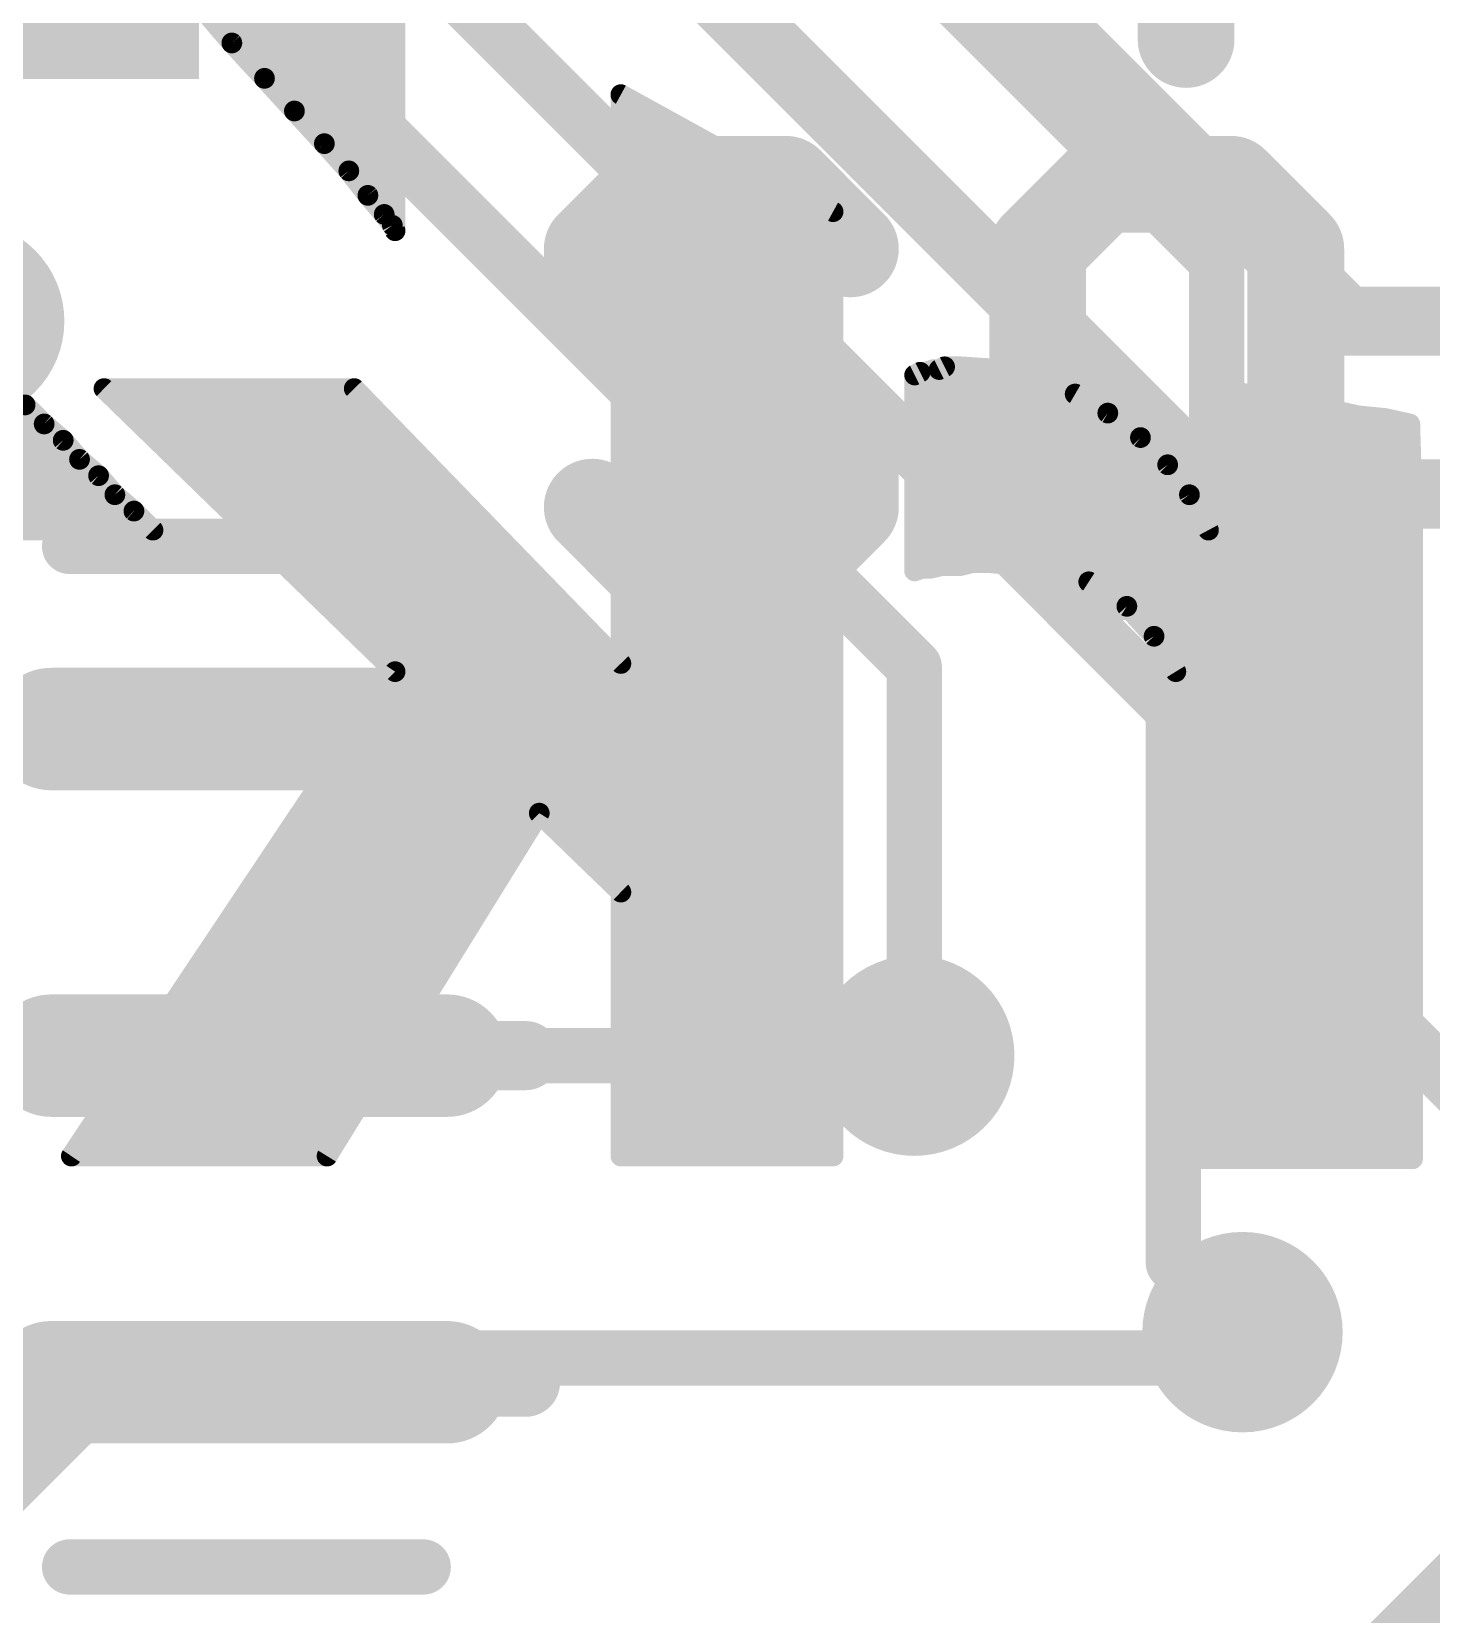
# Model space of a CAD drawing. Extents: x -11.6 to 46, y -5.8 to 74.7.
# Drawn here: x 15.96 to 21.11, y 44.3 to 50.12 of the extents above; entities that cross this region are included whole.
import ezdxf

# ---------------------------------------------------------------- set-up
doc = ezdxf.new("R2010")
doc.units = 0
for name, color, linetype in [('1', 12, 'CONTINUOUS'), ('16', 132, 'CONTINUOUS'), ('18', 110, 'CONTINUOUS'), ('21', 41, 'CONTINUOUS'), ('22', 40, 'CONTINUOUS')]:
    doc.layers.add(name, color=color, linetype=linetype)

# ---------------------------------------------------------------- blocks, each defined once
blk = doc.blocks.new('RECT')
blk.add_solid([(-0.5, -0.5), (0.5, -0.5), (-0.5, 0.5), (0.5, 0.5)])
blk = doc.blocks.new('RECT72000X304800R100')
at = {"const_width": 0.225}
blk.add_lwpolyline([(0.1125, -0.7275), (0.1125, 0.7275, 0.4142), (0, 0.84), (0, 0.84, 0.4142), (-0.1125, 0.7275), (-0.1125, -0.7275, 0.4142), (0, -0.84), (0, -0.84, 0.4142)], format="xyb", close=True, dxfattribs=at)
blk.add_solid([(-0.0254, -0.7529), (0.0254, -0.7529), (-0.0254, 0.7529), (0.0254, 0.7529)])
blk = doc.blocks.new('ROUNDV')
at = {"const_width": 0.5}
blk.add_lwpolyline([(0, -0.25, 1), (0, 0.25, 1), (0, -0.25)], format="xyb", dxfattribs=at)

msp = doc.modelspace()

# ---------------------------------------------------------------- linework, layer by layer
at = {"layer": '1'}
for points, const_width in [([(18.7325, 51.1175), (20.7963, 49.0538)], 0.254), ([(16.7638, 51.0225), (20.1613, 47.625)], 0.2032), ([(18.0975, 50.6412), (20.32, 48.4188)], 0.254), ([(16.77, 50.2225), (19.2088, 47.7838)], 0.2032), ([(20.7963, 49.0538), (22.86, 49.0538)], 0.254), ([(20.32, 48.4188), (22.3838, 48.4188)], 0.254), ([(19.2088, 47.7838), (19.2088, 46.355)], 0.2032), ([(20.1613, 47.625), (20.1613, 45.593)], 0.2032), ([(16.764, 47.555), (15.748, 47.555)], 0.254), ([(16.764, 47.555), (17.78, 47.555)], 0.254), ([(16.764, 46.355), (15.748, 46.355)], 0.254), ([(16.764, 46.355), (17.78, 46.355)], 0.254), ([(20.1613, 45.593), (20.4153, 45.339)], 0.2032), ([(16.764, 45.155), (15.748, 45.155)], 0.254), ([(17.78, 45.155), (16.764, 45.155)], 0.254)]:
    msp.add_lwpolyline(points, dxfattribs=dict(at, const_width=const_width))
for points, const_width in [([(20.7963, 49.1172, 1), (20.7963, 48.9903)], 0.127), ([(20.7513, 49.0088, 1), (20.8412, 49.0987)], 0.127), ([(20.32, 48.4823, 1), (20.32, 48.3553)], 0.127), ([(20.2751, 48.3738, 1), (20.3649, 48.4637)], 0.127), ([(19.2596, 47.7838, 1), (19.158, 47.7838)], 0.1016), ([(19.1728, 47.7478, 1), (19.2447, 47.8197)], 0.1016), ([(20.2121, 47.625, 1), (20.1105, 47.625)], 0.1016), ([(20.1253, 47.5891, 1), (20.1972, 47.6609)], 0.1016), ([(16.764, 47.6185, 1), (16.764, 47.4915)], 0.127), ([(16.764, 47.4915, 1), (16.764, 47.6185)], 0.127), ([(17.78, 47.4915, 1), (17.78, 47.6185)], 0.127), ([(16.764, 46.4185, 1), (16.764, 46.2915)], 0.127), ([(16.764, 46.2915, 1), (16.764, 46.4185)], 0.127), ([(17.78, 46.2915, 1), (17.78, 46.4185)], 0.127), ([(19.158, 46.355, 1), (19.2596, 46.355)], 0.1016), ([(20.1972, 45.6289, 1), (20.1253, 45.5571)], 0.1016), ([(20.1105, 45.593, 1), (20.2121, 45.593)], 0.1016), ([(20.3793, 45.3031, 1), (20.4512, 45.3749)], 0.1016), ([(16.764, 45.2185, 1), (16.764, 45.0915)], 0.127), ([(16.764, 45.0915, 1), (16.764, 45.2185)], 0.127), ([(17.78, 45.0915, 1), (17.78, 45.2185)], 0.127)]:
    msp.add_lwpolyline(points, format="xyb", dxfattribs=dict(at, const_width=const_width))
at = {"layer": '16', "const_width": 0.2032}
for points in [[(17.272, 52.324), (20.32, 49.276)], [(20.32, 49.276), (20.32, 47.117)], [(20.32, 47.117), (21.336, 46.101)], [(19.2088, 46.355), (15.7163, 46.355)], [(20.32, 45.2438), (20.4153, 45.339)], [(14.1288, 43.0213), (16.3513, 45.2438)], [(16.3513, 45.2438), (20.32, 45.2438)], [(21.336, 44.577), (19.939, 43.18)]]:
    msp.add_lwpolyline(points, dxfattribs=at)
at = {"layer": '16', "const_width": 0.1016}
for points in [[(20.3708, 49.276, 1), (20.2692, 49.276)], [(20.2841, 49.2401, 1), (20.3559, 49.3119)], [(20.3559, 47.1529, 1), (20.2841, 47.0811)], [(20.2692, 47.117, 1), (20.3708, 47.117)], [(19.2088, 46.3042, 1), (19.2088, 46.4058)], [(20.4512, 45.3031, 1), (20.3793, 45.3749)], [(16.3513, 45.2946, 1), (16.3513, 45.193)], [(16.3872, 45.2078, 1), (16.3153, 45.2797)], [(20.2841, 45.2797, 1), (20.3559, 45.2078)], [(20.32, 45.193, 1), (20.32, 45.2946)]]:
    msp.add_lwpolyline(points, format="xyb", dxfattribs=at)
at = {"layer": '21'}
for points, const_width in [([(20.208, 50.0888), (20.208, 51.5124)], 0.3556), ([(18.2624, 49.5566), (18.0251, 49.3193)], 0.3556), ([(18.7369, 49.5566), (18.2624, 49.5566)], 0.3556), ([(18.9742, 49.3193), (18.7369, 49.5566)], 0.3556), ([(19.8995, 49.5566), (19.6623, 49.3193)], 0.3556), ([(20.3741, 49.5566), (19.8995, 49.5566)], 0.3556), ([(20.6113, 49.3193), (20.3741, 49.5566)], 0.3556), ([(18.0251, 49.3193), (18.0251, 49.0821)], 0.3556), ([(19.6623, 49.3193), (19.6623, 48.3703)], 0.3556), ([(20.6113, 48.3703), (20.6113, 49.3193)], 0.3556), ([(18.0251, 49.0821), (18.2624, 48.8448)], 0.3556), ([(18.2624, 48.8448), (18.7369, 48.8448)], 0.3556), ([(18.7369, 48.8448), (18.9742, 48.6075)], 0.3556), ([(18.9742, 48.6075), (18.9742, 48.3703)], 0.3556), ([(18.2624, 48.133), (18.0251, 48.3703)], 0.3556), ([(18.9742, 48.3703), (18.7369, 48.133)], 0.3556), ([(19.6623, 48.3703), (19.8995, 48.133)], 0.3556), ([(20.3741, 48.133), (20.6113, 48.3703)], 0.3556), ([(16.1038, 48.2261), (17.4038, 48.2261)], 0.2032), ([(18.7369, 48.133), (18.2624, 48.133)], 0.3556), ([(19.8995, 48.133), (20.3741, 48.133)], 0.3556), ([(17.4038, 44.4763), (16.1038, 44.4763)], 0.2032)]:
    msp.add_lwpolyline(points, dxfattribs=dict(at, const_width=const_width))
for points, const_width in [([(20.1191, 50.0888, 1), (20.2969, 50.0888)], 0.1778), ([(18.2624, 49.6455, 1), (18.2624, 49.4677)], 0.1778), ([(18.3252, 49.4938, 1), (18.1995, 49.6195)], 0.1778), ([(18.7998, 49.6195, 1), (18.674, 49.4938)], 0.1778), ([(18.7369, 49.4677, 1), (18.7369, 49.6455)], 0.1778), ([(19.8995, 49.6455, 1), (19.8995, 49.4677)], 0.1778), ([(19.9624, 49.4938, 1), (19.8367, 49.6195)], 0.1778), ([(20.4369, 49.6195, 1), (20.3112, 49.4938)], 0.1778), ([(20.3741, 49.4677, 1), (20.3741, 49.6455)], 0.1778), ([(18.114, 49.3193, 1), (17.9362, 49.3193)], 0.1778), ([(19.7512, 49.3193, 1), (19.5734, 49.3193)], 0.1778), ([(20.7002, 49.3193, 1), (20.5224, 49.3193)], 0.1778), ([(17.9622, 49.3822, 1), (18.088, 49.2565)], 0.1778), ([(18.9113, 49.2565, 1), (19.037, 49.3822)], 0.1778), ([(19.5994, 49.3822, 1), (19.7251, 49.2565)], 0.1778), ([(20.5485, 49.2565, 1), (20.6742, 49.3822)], 0.1778), ([(18.088, 49.1449, 1), (17.9622, 49.0192)], 0.1778), ([(17.9362, 49.0821, 1), (18.114, 49.0821)], 0.1778), ([(18.2624, 48.9337, 1), (18.2624, 48.7559)], 0.1778), ([(18.1995, 48.7819, 1), (18.3252, 48.9077)], 0.1778), ([(18.7998, 48.9077, 1), (18.674, 48.7819)], 0.1778), ([(18.7369, 48.7559, 1), (18.7369, 48.9337)], 0.1778), ([(19.0631, 48.6075, 1), (18.8853, 48.6075)], 0.1778), ([(18.9113, 48.5447, 1), (19.037, 48.6704)], 0.1778), ([(18.088, 48.4331, 1), (17.9622, 48.3074)], 0.1778), ([(19.037, 48.3074, 1), (18.9113, 48.4331)], 0.1778), ([(19.7251, 48.4331, 1), (19.5994, 48.3074)], 0.1778), ([(20.6742, 48.3074, 1), (20.5485, 48.4331)], 0.1778), ([(18.8853, 48.3703, 1), (19.0631, 48.3703)], 0.1778), ([(19.5734, 48.3703, 1), (19.7512, 48.3703)], 0.1778), ([(20.5224, 48.3703, 1), (20.7002, 48.3703)], 0.1778), ([(16.1038, 48.2769, 1), (16.1038, 48.1753)], 0.1016), ([(17.4038, 48.1753, 1), (17.4038, 48.2769)], 0.1016), ([(18.2624, 48.2219, 1), (18.2624, 48.0441)], 0.1778), ([(18.1995, 48.0701, 1), (18.3252, 48.1959)], 0.1778), ([(18.674, 48.1959, 1), (18.7998, 48.0701)], 0.1778), ([(18.7369, 48.0441, 1), (18.7369, 48.2219)], 0.1778), ([(19.8995, 48.2219, 1), (19.8995, 48.0441)], 0.1778), ([(19.8367, 48.0701, 1), (19.9624, 48.1959)], 0.1778), ([(20.3112, 48.1959, 1), (20.4369, 48.0701)], 0.1778), ([(20.3741, 48.0441, 1), (20.3741, 48.2219)], 0.1778), ([(16.1038, 44.5271, 1), (16.1038, 44.4255)], 0.1016), ([(17.4038, 44.4255, 1), (17.4038, 44.5271)], 0.1016)]:
    msp.add_lwpolyline(points, format="xyb", dxfattribs=dict(at, const_width=const_width))
at = {"layer": '22', "const_width": 0.0762}
for points in [[(17.3003, 52.146), (17.3003, 49.386)], [(16.7003, 50.076), (16.5802, 50.216)], [(16.6457, 50.1396), (17.3003, 50.1396)], [(16.8203, 49.946), (16.7003, 50.076)], [(16.7119, 50.0634), (17.3003, 50.0634)], [(16.7822, 49.9872), (17.3003, 49.9872)], [(16.9303, 49.826), (16.8203, 49.946)], [(16.8523, 49.911), (17.3003, 49.911)], [(18.9103, 49.456), (18.1303, 49.886)], [(18.1303, 49.886), (18.1303, 47.796)], [(16.9222, 49.8348), (17.3003, 49.8348)], [(17.0403, 49.706), (16.9303, 49.826)], [(18.1303, 49.8348), (18.2231, 49.8348)], [(16.992, 49.7586), (17.3003, 49.7586)], [(18.1303, 49.7586), (18.3614, 49.7586)], [(17.1303, 49.606), (17.0403, 49.706)], [(17.0615, 49.6824), (17.3003, 49.6824)], [(18.1303, 49.6824), (18.4996, 49.6824)], [(17.1301, 49.6062), (17.3003, 49.6062)], [(17.2003, 49.516), (17.1303, 49.606)], [(18.1303, 49.6062), (18.6378, 49.6062)], [(17.1894, 49.53), (17.3003, 49.53)], [(17.2602, 49.446), (17.2003, 49.516)], [(18.1303, 49.53), (18.776, 49.53)], [(17.2536, 49.4538), (17.3003, 49.4538)], [(18.1303, 49.4538), (18.9103, 49.4538)], [(18.9103, 45.986), (18.9103, 49.456)], [(17.2903, 49.406), (17.2602, 49.446)], [(17.3003, 49.386), (17.2903, 49.406)], [(18.1303, 49.3776), (18.9103, 49.3776)], [(18.1303, 49.3014), (18.9103, 49.3014)], [(18.1303, 49.2252), (18.9103, 49.2252)], [(18.1303, 49.149), (18.9103, 49.149)], [(18.1303, 49.0728), (18.9103, 49.0728)], [(18.1303, 48.9966), (18.9103, 48.9966)], [(18.1303, 48.9204), (18.9103, 48.9204)], [(19.2803, 48.876), (19.2503, 48.866)], [(19.3003, 48.876), (19.2803, 48.876)], [(19.3203, 48.886), (19.3003, 48.876)], [(19.3803, 48.886), (19.3203, 48.886)], [(19.5303, 48.876), (19.3803, 48.886)], [(19.6702, 48.846), (19.5303, 48.876)], [(18.1303, 48.8442), (18.9103, 48.8442)], [(19.2303, 48.866), (19.2103, 48.856)], [(19.2103, 48.856), (19.2103, 48.136)], [(19.2103, 48.8442), (19.6742, 48.8442)], [(19.2503, 48.866), (19.2303, 48.866)], [(19.8003, 48.786), (19.6702, 48.846)], [(15.9403, 48.746), (15.8803, 48.806)], [(17.1502, 48.806), (16.2303, 48.806)], [(16.2303, 48.806), (17.3003, 47.766)], [(16.2693, 48.768), (17.1871, 48.768)], [(18.1303, 47.796), (17.1502, 48.806)], [(18.1303, 48.768), (18.9103, 48.768)], [(19.2103, 48.768), (19.8311, 48.768)], [(19.9202, 48.716), (19.8003, 48.786)], [(20.3803, 48.796), (20.2903, 48.806)], [(20.2903, 48.806), (20.2903, 48.286)], [(20.2903, 48.768), (20.5162, 48.768)], [(20.4803, 48.776), (20.3803, 48.796)], [(20.5703, 48.756), (20.4803, 48.776)], [(20.6603, 48.746), (20.5703, 48.756)], [(16.0102, 48.676), (15.9403, 48.746)], [(20.0403, 48.626), (19.9202, 48.716)], [(20.7503, 48.726), (20.6603, 48.746)], [(20.8403, 48.706), (20.7503, 48.726)], [(20.9403, 48.696), (20.8403, 48.706)], [(21.0303, 48.676), (20.9403, 48.696)], [(14.3303, 48.6918), (15.9945, 48.6918)], [(16.0802, 48.616), (16.0102, 48.676)], [(16.3477, 48.6918), (17.2611, 48.6918)], [(18.1303, 48.6918), (18.9103, 48.6918)], [(19.2103, 48.6918), (19.9525, 48.6918)], [(20.2903, 48.6918), (20.9592, 48.6918)], [(21.0403, 48.336), (21.0303, 48.676)], [(14.3303, 48.6156), (16.0806, 48.6156)], [(16.1403, 48.546), (16.0802, 48.616)], [(16.4261, 48.6156), (17.335, 48.6156)], [(18.1303, 48.6156), (18.9103, 48.6156)], [(19.2103, 48.6156), (20.0507, 48.6156)], [(20.1403, 48.526), (20.0403, 48.626)], [(20.2903, 48.6156), (21.032, 48.6156)], [(14.3303, 48.5394), (16.148, 48.5394)], [(16.2103, 48.486), (16.1403, 48.546)], [(16.5045, 48.5394), (17.4089, 48.5394)], [(18.1303, 48.5394), (18.9103, 48.5394)], [(19.2103, 48.5394), (20.1269, 48.5394)], [(20.2203, 48.416), (20.1403, 48.526)], [(20.2903, 48.5394), (21.0343, 48.5394)], [(14.3303, 48.4632), (16.2298, 48.4632)], [(16.2703, 48.416), (16.2103, 48.486)], [(16.5829, 48.4632), (17.4829, 48.4632)], [(18.1303, 48.4632), (18.9103, 48.4632)], [(19.2103, 48.4632), (20.1859, 48.4632)], [(20.2903, 48.4632), (21.0365, 48.4632)], [(16.3403, 48.356), (16.2703, 48.416)], [(20.2903, 48.286), (20.2203, 48.416)], [(14.3303, 48.387), (16.3041, 48.387)], [(16.4103, 48.286), (16.3403, 48.356)], [(16.6613, 48.387), (17.5568, 48.387)], [(18.1303, 48.387), (18.9103, 48.387)], [(19.2103, 48.387), (20.2359, 48.387)], [(20.2903, 48.387), (21.0388, 48.387)], [(14.3303, 48.3108), (16.3855, 48.3108)], [(16.7397, 48.3108), (17.6307, 48.3108)], [(18.1303, 48.3108), (18.9103, 48.3108)], [(19.2103, 48.3108), (20.2769, 48.3108)], [(20.2903, 48.3108), (21.0403, 48.3108)], [(21.0403, 45.976), (21.0403, 48.336)], [(15.6402, 48.286), (16.4103, 48.286)], [(16.8181, 48.2346), (17.7047, 48.2346)], [(18.1303, 48.2346), (18.9103, 48.2346)], [(19.2103, 48.2346), (21.0403, 48.2346)], [(16.8965, 48.1584), (17.7786, 48.1584)], [(18.1303, 48.1584), (18.9103, 48.1584)], [(19.2103, 48.1584), (19.3899, 48.1584)], [(19.2103, 48.136), (19.2402, 48.146)], [(19.2402, 48.146), (19.2703, 48.146)], [(19.2703, 48.146), (19.3102, 48.156)], [(19.3102, 48.156), (19.3803, 48.156)], [(19.3803, 48.156), (19.4202, 48.166)], [(19.4202, 48.166), (19.4902, 48.166)], [(19.4902, 48.166), (19.6903, 48.146)], [(19.5663, 48.1584), (21.0403, 48.1584)], [(19.6903, 48.146), (19.8503, 48.096)], [(16.9749, 48.0822), (17.8526, 48.0822)], [(18.1303, 48.0822), (18.9103, 48.0822)], [(19.8503, 48.096), (19.9902, 48.006)], [(19.8717, 48.0822), (21.0403, 48.0822)], [(17.0533, 48.006), (17.9265, 48.006)], [(18.1303, 48.006), (18.9103, 48.006)], [(19.9902, 48.006), (20.0903, 47.896)], [(19.9902, 48.006), (21.0403, 48.006)], [(17.1317, 47.9298), (18.0004, 47.9298)], [(18.1303, 47.9298), (18.9103, 47.9298)], [(20.0595, 47.9298), (21.0403, 47.9298)], [(20.0903, 47.896), (20.1702, 47.766)], [(17.2101, 47.8536), (18.0744, 47.8536)], [(18.1303, 47.8536), (18.9103, 47.8536)], [(20.1163, 47.8536), (21.0403, 47.8536)], [(17.3003, 47.766), (16.1103, 45.986)], [(17.2885, 47.7774), (18.9103, 47.7774)], [(20.1632, 47.7774), (21.0403, 47.7774)], [(20.1702, 47.766), (20.2203, 47.606)], [(17.2569, 47.7012), (18.9103, 47.7012)], [(20.1905, 47.7012), (21.0403, 47.7012)], [(17.206, 47.625), (18.9103, 47.625)], [(20.2143, 47.625), (21.0403, 47.625)], [(20.2203, 47.606), (20.2503, 47.436)], [(17.155, 47.5488), (18.9103, 47.5488)], [(20.2303, 47.5488), (21.0403, 47.5488)], [(17.1041, 47.4726), (18.9103, 47.4726)], [(20.2438, 47.4726), (21.0403, 47.4726)], [(20.2503, 47.436), (20.2602, 47.256)], [(17.0532, 47.3964), (18.9103, 47.3964)], [(20.2524, 47.3964), (21.0403, 47.3964)], [(17.0022, 47.3202), (18.9103, 47.3202)], [(20.2567, 47.3202), (21.0403, 47.3202)], [(16.9513, 47.244), (17.829, 47.244)], [(17.0503, 45.986), (17.8302, 47.246)], [(17.8302, 47.246), (18.1303, 46.956)], [(17.8323, 47.244), (18.9103, 47.244)], [(20.2602, 47.256), (20.2602, 45.976)], [(20.2602, 47.244), (21.0403, 47.244)], [(16.9003, 47.1678), (17.7818, 47.1678)], [(17.9111, 47.1678), (18.9103, 47.1678)], [(20.2602, 47.1678), (21.0403, 47.1678)], [(16.8494, 47.0916), (17.7347, 47.0916)], [(17.99, 47.0916), (18.9103, 47.0916)], [(20.2602, 47.0916), (21.0403, 47.0916)], [(16.7984, 47.0154), (17.6875, 47.0154)], [(18.0688, 47.0154), (18.9103, 47.0154)], [(20.2602, 47.0154), (21.0403, 47.0154)], [(18.1303, 46.956), (18.1303, 45.986)], [(16.7475, 46.9392), (17.6403, 46.9392)], [(18.1303, 46.9392), (18.9103, 46.9392)], [(20.2602, 46.9392), (21.0403, 46.9392)], [(16.6966, 46.863), (17.5932, 46.863)], [(18.1303, 46.863), (18.9103, 46.863)], [(20.2602, 46.863), (21.0403, 46.863)], [(16.6456, 46.7868), (17.546, 46.7868)], [(18.1303, 46.7868), (18.9103, 46.7868)], [(20.2602, 46.7868), (21.0403, 46.7868)], [(16.5947, 46.7106), (17.4988, 46.7106)], [(18.1303, 46.7106), (18.9103, 46.7106)], [(20.2602, 46.7106), (21.0403, 46.7106)], [(16.5437, 46.6344), (17.4516, 46.6344)], [(18.1303, 46.6344), (18.9103, 46.6344)], [(20.2602, 46.6344), (21.0403, 46.6344)], [(16.4928, 46.5582), (17.4045, 46.5582)], [(18.1303, 46.5582), (18.9103, 46.5582)], [(20.2602, 46.5582), (21.0403, 46.5582)], [(16.4418, 46.482), (17.3573, 46.482)], [(18.1303, 46.482), (18.9103, 46.482)], [(20.2602, 46.482), (21.0403, 46.482)], [(16.3909, 46.4058), (17.3101, 46.4058)], [(18.1303, 46.4058), (18.9103, 46.4058)], [(20.2602, 46.4058), (21.0403, 46.4058)], [(16.34, 46.3296), (17.263, 46.3296)], [(18.1303, 46.3296), (18.9103, 46.3296)], [(20.2602, 46.3296), (21.0403, 46.3296)], [(16.289, 46.2534), (17.2158, 46.2534)], [(18.1303, 46.2534), (18.9103, 46.2534)], [(20.2602, 46.2534), (21.0403, 46.2534)], [(16.2381, 46.1772), (17.1686, 46.1772)], [(18.1303, 46.1772), (18.9103, 46.1772)], [(20.2602, 46.1772), (21.0403, 46.1772)], [(16.1871, 46.101), (17.1214, 46.101)], [(18.1303, 46.101), (18.9103, 46.101)], [(20.2602, 46.101), (21.0403, 46.101)], [(16.1362, 46.0248), (17.0743, 46.0248)], [(18.1303, 46.0248), (18.9103, 46.0248)], [(20.2602, 46.0248), (21.0403, 46.0248)], [(16.1103, 45.986), (17.0503, 45.986)], [(18.1303, 45.986), (18.9103, 45.986)], [(20.2602, 45.976), (21.0403, 45.976)]]:
    msp.add_lwpolyline(points, dxfattribs=at)
at = {"layer": '22', "const_width": 0.0381}
for points in [[(16.6457, 50.1587, 1), (16.6457, 50.1206)], [(17.3003, 50.1206, 1), (17.3003, 50.1587)], [(16.7142, 50.0889, 1), (16.6863, 50.0631)], [(16.6858, 50.0636, 1), (16.7147, 50.0884)], [(16.7119, 50.0825, 1), (16.7119, 50.0444)], [(17.3003, 50.0444, 1), (17.3003, 50.0825)], [(16.7822, 50.0063, 1), (16.7822, 49.9682)], [(17.3003, 49.9682, 1), (17.3003, 50.0063)], [(16.8343, 49.9589, 1), (16.8062, 49.9331)], [(16.8063, 49.9331, 1), (16.8342, 49.9589)], [(16.8523, 49.9301, 1), (16.8523, 49.892)], [(17.3003, 49.892, 1), (17.3003, 49.9301)], [(18.1394, 49.9027, 1), (18.1211, 49.8693)], [(18.1493, 49.886, 1), (18.1112, 49.886)], [(16.9222, 49.8539, 1), (16.9222, 49.8158)], [(16.9443, 49.8389, 1), (16.9162, 49.8131)], [(16.9162, 49.8131, 1), (16.9443, 49.8389)], [(17.3003, 49.8158, 1), (17.3003, 49.8539)], [(18.1303, 49.8539, 1), (18.1303, 49.8158)], [(18.2231, 49.8158, 1), (18.2231, 49.8539)], [(16.992, 49.7777, 1), (16.992, 49.7396)], [(17.3003, 49.7396, 1), (17.3003, 49.7777)], [(18.1303, 49.7777, 1), (18.1303, 49.7396)], [(18.3614, 49.7396, 1), (18.3614, 49.7777)], [(17.0544, 49.7187, 1), (17.0261, 49.6933)], [(17.0262, 49.6931, 1), (17.0543, 49.7189)], [(17.0615, 49.7015, 1), (17.0615, 49.6634)], [(17.3003, 49.6634, 1), (17.3003, 49.7015)], [(18.1303, 49.7015, 1), (18.1303, 49.6634)], [(18.4996, 49.6634, 1), (18.4996, 49.7015)], [(17.1301, 49.6253, 1), (17.1301, 49.5872)], [(17.1453, 49.6177, 1), (17.1152, 49.5943)], [(17.1161, 49.5933, 1), (17.1444, 49.6187)], [(17.3003, 49.5872, 1), (17.3003, 49.6253)], [(18.1303, 49.6253, 1), (18.1303, 49.5872)], [(18.6378, 49.5872, 1), (18.6378, 49.6253)], [(17.1894, 49.5491, 1), (17.1894, 49.511)], [(17.2147, 49.5284, 1), (17.1858, 49.5036)], [(17.3003, 49.511, 1), (17.3003, 49.5491)], [(18.1303, 49.5491, 1), (18.1303, 49.511)], [(18.776, 49.511, 1), (18.776, 49.5491)], [(17.1852, 49.5043, 1), (17.2153, 49.5277)], [(17.2536, 49.4729, 1), (17.2536, 49.4348)], [(17.3003, 49.4348, 1), (17.3003, 49.4729)], [(18.1303, 49.4729, 1), (18.1303, 49.4348)], [(18.9293, 49.456, 1), (18.8912, 49.456)], [(18.9011, 49.4393, 1), (18.9194, 49.4727)], [(18.9103, 49.4348, 1), (18.9103, 49.4729)], [(17.2755, 49.4574, 1), (17.245, 49.4346)], [(17.2458, 49.4336, 1), (17.2747, 49.4584)], [(17.3073, 49.4145, 1), (17.2732, 49.3975)], [(17.275, 49.3946, 1), (17.3055, 49.4174)], [(17.2812, 49.386, 1), (17.3193, 49.386)], [(17.2832, 49.3775, 1), (17.3173, 49.3945)], [(18.1303, 49.3967, 1), (18.1303, 49.3586)], [(18.9103, 49.3586, 1), (18.9103, 49.3967)], [(18.1303, 49.3205, 1), (18.1303, 49.2824)], [(18.9103, 49.2824, 1), (18.9103, 49.3205)], [(18.1303, 49.2443, 1), (18.1303, 49.2062)], [(18.9103, 49.2062, 1), (18.9103, 49.2443)], [(18.1303, 49.1681, 1), (18.1303, 49.13)], [(18.9103, 49.13, 1), (18.9103, 49.1681)], [(18.1303, 49.0919, 1), (18.1303, 49.0538)], [(18.9103, 49.0538, 1), (18.9103, 49.0919)], [(18.1303, 49.0157, 1), (18.1303, 48.9776)], [(18.9103, 48.9776, 1), (18.9103, 49.0157)], [(18.1303, 48.9395, 1), (18.1303, 48.9014)], [(18.9103, 48.9014, 1), (18.9103, 48.9395)], [(19.2803, 48.8951, 1), (19.2803, 48.857)], [(19.2863, 48.8579, 1), (19.2742, 48.8941)], [(19.2917, 48.893, 1), (19.3088, 48.859)], [(19.3003, 48.857, 1), (19.3003, 48.8951)], [(19.3203, 48.9051, 1), (19.3203, 48.867)], [(19.3288, 48.869, 1), (19.3117, 48.903)], [(19.3815, 48.905, 1), (19.379, 48.867)], [(19.3803, 48.867, 1), (19.3803, 48.9051)], [(19.5342, 48.8946, 1), (19.5263, 48.8574)], [(19.529, 48.857, 1), (19.5315, 48.895)], [(18.1303, 48.8633, 1), (18.1303, 48.8252)], [(18.9103, 48.8252, 1), (18.9103, 48.8633)], [(19.2293, 48.856, 1), (19.1912, 48.856)], [(19.2017, 48.873, 1), (19.2188, 48.839)], [(19.2103, 48.8633, 1), (19.2103, 48.8252)], [(19.2303, 48.885, 1), (19.2303, 48.8469)], [(19.2388, 48.849, 1), (19.2217, 48.883)], [(19.2442, 48.8841, 1), (19.2563, 48.8479)], [(19.2503, 48.8469, 1), (19.2503, 48.885)], [(19.6782, 48.8633, 1), (19.6623, 48.8287)], [(19.6663, 48.8274, 1), (19.6742, 48.8646)], [(19.6742, 48.8252, 1), (19.6742, 48.8633)], [(16.2435, 48.8197, 1), (16.217, 48.7923)], [(16.2303, 48.8251, 1), (16.2303, 48.787)], [(16.2693, 48.7871, 1), (16.2693, 48.749)], [(17.1639, 48.8193, 1), (17.1366, 48.7927)], [(17.1502, 48.787, 1), (17.1502, 48.8251)], [(17.1871, 48.749, 1), (17.1871, 48.7871)], [(18.1303, 48.7871, 1), (18.1303, 48.749)], [(18.9103, 48.749, 1), (18.9103, 48.7871)], [(19.2103, 48.7871, 1), (19.2103, 48.749)], [(19.8098, 48.8025, 1), (19.7907, 48.7695)], [(19.7923, 48.7687, 1), (19.8082, 48.8033)], [(19.8311, 48.749, 1), (19.8311, 48.7871)], [(20.2924, 48.8249, 1), (20.2881, 48.7871)], [(20.3093, 48.806, 1), (20.2712, 48.806)], [(20.2903, 48.7871, 1), (20.2903, 48.749)], [(20.384, 48.8147, 1), (20.3765, 48.7773)], [(20.3781, 48.7771, 1), (20.3824, 48.8149)], [(20.4844, 48.7946, 1), (20.4761, 48.7574)], [(20.4765, 48.7573, 1), (20.484, 48.7947)], [(20.5162, 48.749, 1), (20.5162, 48.7871)], [(20.5724, 48.7749, 1), (20.5681, 48.7371)], [(20.5661, 48.7374, 1), (20.5744, 48.7746)], [(15.9537, 48.7595, 1), (15.9268, 48.7325)], [(15.9268, 48.7325, 1), (15.9537, 48.7595)], [(19.9317, 48.7312, 1), (19.9088, 48.7008)], [(19.9107, 48.6995, 1), (19.9298, 48.7325)], [(20.6644, 48.7646, 1), (20.6561, 48.7274)], [(20.6581, 48.7271, 1), (20.6624, 48.7649)], [(20.7544, 48.7446, 1), (20.7461, 48.7074)], [(20.7461, 48.7074, 1), (20.7544, 48.7446)], [(20.8421, 48.725, 1), (20.8384, 48.687)], [(20.8361, 48.6874, 1), (20.8444, 48.7246)], [(20.9444, 48.7146, 1), (20.9361, 48.6774)], [(20.9384, 48.677, 1), (20.9421, 48.715)], [(16.0226, 48.6905, 1), (15.9979, 48.6615)], [(15.9945, 48.6728, 1), (15.9945, 48.7109)], [(15.9968, 48.6625, 1), (16.0237, 48.6895)], [(16.3477, 48.7109, 1), (16.3477, 48.6728)], [(17.2611, 48.6728, 1), (17.2611, 48.7109)], [(18.1303, 48.7109, 1), (18.1303, 48.6728)], [(18.9103, 48.6728, 1), (18.9103, 48.7109)], [(19.2103, 48.7109, 1), (19.2103, 48.6728)], [(19.9525, 48.6728, 1), (19.9525, 48.7109)], [(20.2903, 48.7109, 1), (20.2903, 48.6728)], [(20.9592, 48.6728, 1), (20.9592, 48.7109)], [(21.0493, 48.6766, 1), (21.0112, 48.6754)], [(21.0261, 48.6574, 1), (21.0344, 48.6946)], [(16.0947, 48.6284, 1), (16.0658, 48.6036)], [(16.0679, 48.6015, 1), (16.0926, 48.6305)], [(16.0806, 48.5966, 1), (16.0806, 48.6347)], [(16.4261, 48.6347, 1), (16.4261, 48.5966)], [(17.335, 48.5966, 1), (17.335, 48.6347)], [(18.1303, 48.6347, 1), (18.1303, 48.5966)], [(18.9103, 48.5966, 1), (18.9103, 48.6347)], [(19.2103, 48.6347, 1), (19.2103, 48.5966)], [(20.0537, 48.6395, 1), (20.0268, 48.6125)], [(20.0288, 48.6108, 1), (20.0517, 48.6412)], [(20.0507, 48.5966, 1), (20.0507, 48.6347)], [(20.2903, 48.6347, 1), (20.2903, 48.5966)], [(21.032, 48.5966, 1), (21.032, 48.6347)], [(16.1526, 48.5605, 1), (16.1279, 48.5315)], [(16.1258, 48.5336, 1), (16.1547, 48.5584)], [(16.148, 48.5204, 1), (16.148, 48.5585)], [(16.5045, 48.5585, 1), (16.5045, 48.5204)], [(17.4089, 48.5204, 1), (17.4089, 48.5585)], [(18.1303, 48.5585, 1), (18.1303, 48.5204)], [(18.9103, 48.5204, 1), (18.9103, 48.5585)], [(19.2103, 48.5585, 1), (19.2103, 48.5204)], [(20.1557, 48.5372, 1), (20.1248, 48.5148)], [(20.1268, 48.5125, 1), (20.1537, 48.5395)], [(20.1269, 48.5204, 1), (20.1269, 48.5585)], [(20.2903, 48.5585, 1), (20.2903, 48.5204)], [(21.0343, 48.5204, 1), (21.0343, 48.5585)], [(16.2247, 48.4984, 1), (16.1958, 48.4736)], [(16.1979, 48.4715, 1), (16.2226, 48.5005)], [(16.2298, 48.4442, 1), (16.2298, 48.4823)], [(16.5829, 48.4823, 1), (16.5829, 48.4442)], [(17.4829, 48.4442, 1), (17.4829, 48.4823)], [(18.1303, 48.4823, 1), (18.1303, 48.4442)], [(18.9103, 48.4442, 1), (18.9103, 48.4823)], [(19.2103, 48.4823, 1), (19.2103, 48.4442)], [(20.1859, 48.4442, 1), (20.1859, 48.4823)], [(20.2903, 48.4823, 1), (20.2903, 48.4442)], [(21.0365, 48.4442, 1), (21.0365, 48.4823)], [(16.2826, 48.4305, 1), (16.2579, 48.4015)], [(16.2558, 48.4036, 1), (16.2847, 48.4284)], [(20.237, 48.425, 1), (20.2035, 48.407)], [(20.2048, 48.4048, 1), (20.2357, 48.4272)], [(16.3041, 48.368, 1), (16.3041, 48.4061)], [(16.3537, 48.3695, 1), (16.3268, 48.3425)], [(16.3279, 48.3415, 1), (16.3526, 48.3705)], [(16.6613, 48.4061, 1), (16.6613, 48.368)], [(17.5568, 48.368, 1), (17.5568, 48.4061)], [(18.1303, 48.4061, 1), (18.1303, 48.368)], [(18.9103, 48.368, 1), (18.9103, 48.4061)], [(19.2103, 48.4061, 1), (19.2103, 48.368)], [(20.2359, 48.368, 1), (20.2359, 48.4061)], [(20.2903, 48.4061, 1), (20.2903, 48.368)], [(21.0388, 48.368, 1), (21.0388, 48.4061)], [(16.3855, 48.2918, 1), (16.3855, 48.3299)], [(16.7397, 48.3299, 1), (16.7397, 48.2918)], [(17.6307, 48.2918, 1), (17.6307, 48.3299)], [(18.1303, 48.3299, 1), (18.1303, 48.2918)], [(18.9103, 48.2918, 1), (18.9103, 48.3299)], [(19.2103, 48.3299, 1), (19.2103, 48.2918)], [(20.2903, 48.3299, 1), (20.2903, 48.2918)], [(20.2769, 48.2918, 1), (20.2769, 48.3299)], [(21.0593, 48.336, 1), (21.0212, 48.336)], [(21.0212, 48.3354, 1), (21.0593, 48.3366)], [(21.0403, 48.2918, 1), (21.0403, 48.3299)], [(16.3968, 48.2725, 1), (16.4237, 48.2995)], [(16.4103, 48.267, 1), (16.4103, 48.3051)], [(16.8181, 48.2537, 1), (16.8181, 48.2156)], [(17.7047, 48.2156, 1), (17.7047, 48.2537)], [(18.1303, 48.2537, 1), (18.1303, 48.2156)], [(18.9103, 48.2156, 1), (18.9103, 48.2537)], [(19.2103, 48.2537, 1), (19.2103, 48.2156)], [(20.2712, 48.286, 1), (20.3093, 48.286)], [(20.2735, 48.277, 1), (20.307, 48.295)], [(21.0403, 48.2156, 1), (21.0403, 48.2537)], [(16.8965, 48.1775, 1), (16.8965, 48.1394)], [(17.7786, 48.1394, 1), (17.7786, 48.1775)], [(18.1303, 48.1775, 1), (18.1303, 48.1394)], [(18.9103, 48.1394, 1), (18.9103, 48.1775)], [(19.2042, 48.1541, 1), (19.2163, 48.1179)], [(19.1912, 48.136, 1), (19.2293, 48.136)], [(19.2103, 48.1775, 1), (19.2103, 48.1394)], [(19.2402, 48.1651, 1), (19.2402, 48.127)], [(19.2463, 48.1279, 1), (19.2342, 48.1641)], [(19.2656, 48.1645, 1), (19.2749, 48.1275)], [(19.2703, 48.127, 1), (19.2703, 48.1651)], [(19.3102, 48.175, 1), (19.3102, 48.1369)], [(19.3149, 48.1375, 1), (19.3056, 48.1745)], [(19.3756, 48.1745, 1), (19.3849, 48.1375)], [(19.3803, 48.1369, 1), (19.3803, 48.175)], [(19.3899, 48.1394, 1), (19.3899, 48.1775)], [(19.4202, 48.1851, 1), (19.4202, 48.147)], [(19.4249, 48.1475, 1), (19.4156, 48.1845)], [(19.4921, 48.185, 1), (19.4884, 48.147)], [(19.4902, 48.147, 1), (19.4902, 48.1851)], [(19.5663, 48.1775, 1), (19.5663, 48.1394)], [(19.6959, 48.1642, 1), (19.6846, 48.1278)], [(19.6884, 48.127, 1), (19.6921, 48.165)], [(21.0403, 48.1394, 1), (21.0403, 48.1775)], [(16.9749, 48.1013, 1), (16.9749, 48.0632)], [(17.8526, 48.0632, 1), (17.8526, 48.1013)], [(18.1303, 48.1013, 1), (18.1303, 48.0632)], [(18.9103, 48.0632, 1), (18.9103, 48.1013)], [(19.8606, 48.112, 1), (19.8399, 48.08)], [(19.8446, 48.0778, 1), (19.8559, 48.1142)], [(19.8717, 48.1013, 1), (19.8717, 48.0632)], [(21.0403, 48.0632, 1), (21.0403, 48.1013)], [(17.0533, 48.0251, 1), (17.0533, 47.987)], [(17.9265, 47.987, 1), (17.9265, 48.0251)], [(18.1303, 48.0251, 1), (18.1303, 47.987)], [(18.9103, 47.987, 1), (18.9103, 48.0251)], [(19.9902, 48.0251, 1), (19.9902, 47.987)], [(20.0043, 48.0188, 1), (19.9762, 47.9932)], [(19.9799, 47.99, 1), (20.0006, 48.022)], [(21.0403, 47.987, 1), (21.0403, 48.0251)], [(17.1317, 47.9489, 1), (17.1317, 47.9108)], [(18.0004, 47.9108, 1), (18.0004, 47.9489)], [(18.1303, 47.9489, 1), (18.1303, 47.9108)], [(18.9103, 47.9108, 1), (18.9103, 47.9489)], [(20.0595, 47.9489, 1), (20.0595, 47.9108)], [(20.1065, 47.906, 1), (20.074, 47.886)], [(20.0762, 47.8832, 1), (20.1043, 47.9088)], [(21.0403, 47.9108, 1), (21.0403, 47.9489)], [(17.2101, 47.8727, 1), (17.2101, 47.8346)], [(18.0744, 47.8346, 1), (18.0744, 47.8727)], [(18.1303, 47.8727, 1), (18.1303, 47.8346)], [(18.9103, 47.8346, 1), (18.9103, 47.8727)], [(20.1163, 47.8727, 1), (20.1163, 47.8346)], [(21.0403, 47.8346, 1), (21.0403, 47.8727)], [(17.2885, 47.7965, 1), (17.2885, 47.7584)], [(17.3161, 47.7554, 1), (17.2844, 47.7766)], [(18.1112, 47.796, 1), (18.1493, 47.796)], [(18.1166, 47.7827, 1), (18.1439, 47.8093)], [(18.9103, 47.7584, 1), (18.9103, 47.7965)], [(20.1632, 47.7965, 1), (20.1632, 47.7584)], [(20.1884, 47.7717, 1), (20.1521, 47.7603)], [(21.0403, 47.7584, 1), (21.0403, 47.7965)], [(17.287, 47.7523, 1), (17.3135, 47.7797)], [(20.154, 47.756, 1), (20.1865, 47.776)], [(17.2569, 47.7203, 1), (17.2569, 47.6822)], [(18.9103, 47.6822, 1), (18.9103, 47.7203)], [(20.1905, 47.7203, 1), (20.1905, 47.6822)], [(21.0403, 47.6822, 1), (21.0403, 47.7203)], [(17.206, 47.6441, 1), (17.206, 47.6059)], [(18.9103, 47.6059, 1), (18.9103, 47.6441)], [(20.2143, 47.6441, 1), (20.2143, 47.6059)], [(20.239, 47.6093, 1), (20.2015, 47.6027)], [(20.2021, 47.6003, 1), (20.2384, 47.6117)], [(21.0403, 47.6059, 1), (21.0403, 47.6441)], [(17.155, 47.5678, 1), (17.155, 47.5297)], [(18.9103, 47.5297, 1), (18.9103, 47.5678)], [(20.2303, 47.5678, 1), (20.2303, 47.5297)], [(21.0403, 47.5297, 1), (21.0403, 47.5678)], [(17.1041, 47.4916, 1), (17.1041, 47.4535)], [(18.9103, 47.4535, 1), (18.9103, 47.4916)], [(20.2438, 47.4916, 1), (20.2438, 47.4535)], [(20.2693, 47.4371, 1), (20.2312, 47.4349)], [(20.2315, 47.4327, 1), (20.269, 47.4393)], [(21.0403, 47.4535, 1), (21.0403, 47.4916)], [(17.0532, 47.4154, 1), (17.0532, 47.3773)], [(18.9103, 47.3773, 1), (18.9103, 47.4154)], [(20.2524, 47.4154, 1), (20.2524, 47.3773)], [(21.0403, 47.3773, 1), (21.0403, 47.4154)], [(17.0022, 47.3392, 1), (17.0022, 47.3011)], [(18.9103, 47.3011, 1), (18.9103, 47.3392)], [(20.2567, 47.3392, 1), (20.2567, 47.3011)], [(21.0403, 47.3011, 1), (21.0403, 47.3392)], [(16.9513, 47.263, 1), (16.9513, 47.2249)], [(17.8435, 47.2597, 1), (17.817, 47.2323)], [(17.8323, 47.263, 1), (17.8323, 47.2249)], [(17.8464, 47.236, 1), (17.8141, 47.256)], [(17.829, 47.2249, 1), (17.829, 47.263)], [(18.9103, 47.2249, 1), (18.9103, 47.263)], [(20.2793, 47.256, 1), (20.2412, 47.256)], [(20.2602, 47.263, 1), (20.2602, 47.2249)], [(21.0403, 47.2249, 1), (21.0403, 47.263)], [(20.2412, 47.2549, 1), (20.2793, 47.2571)], [(16.9003, 47.1868, 1), (16.9003, 47.1487)], [(17.7818, 47.1487, 1), (17.7818, 47.1868)], [(17.9111, 47.1868, 1), (17.9111, 47.1487)], [(18.9103, 47.1487, 1), (18.9103, 47.1868)], [(20.2602, 47.1868, 1), (20.2602, 47.1487)], [(21.0403, 47.1487, 1), (21.0403, 47.1868)], [(16.8494, 47.1106, 1), (16.8494, 47.0725)], [(17.7347, 47.0725, 1), (17.7347, 47.1106)], [(17.99, 47.1106, 1), (17.99, 47.0725)], [(18.9103, 47.0725, 1), (18.9103, 47.1106)], [(20.2602, 47.1106, 1), (20.2602, 47.0725)], [(21.0403, 47.0725, 1), (21.0403, 47.1106)], [(16.7984, 47.0344, 1), (16.7984, 46.9963)], [(17.6875, 46.9963, 1), (17.6875, 47.0344)], [(18.0688, 47.0344, 1), (18.0688, 46.9963)], [(18.9103, 46.9963, 1), (18.9103, 47.0344)], [(20.2602, 47.0344, 1), (20.2602, 46.9963)], [(21.0403, 46.9963, 1), (21.0403, 47.0344)], [(18.1493, 46.956, 1), (18.1112, 46.956)], [(18.117, 46.9423, 1), (18.1435, 46.9697)], [(16.7475, 46.9582, 1), (16.7475, 46.9201)], [(17.6403, 46.9201, 1), (17.6403, 46.9582)], [(18.1303, 46.9582, 1), (18.1303, 46.9201)], [(18.9103, 46.9201, 1), (18.9103, 46.9582)], [(20.2602, 46.9582, 1), (20.2602, 46.9201)], [(21.0403, 46.9201, 1), (21.0403, 46.9582)], [(16.6966, 46.882, 1), (16.6966, 46.8439)], [(17.5932, 46.8439, 1), (17.5932, 46.882)], [(18.1303, 46.882, 1), (18.1303, 46.8439)], [(18.9103, 46.8439, 1), (18.9103, 46.882)], [(20.2602, 46.882, 1), (20.2602, 46.8439)], [(21.0403, 46.8439, 1), (21.0403, 46.882)], [(16.6456, 46.8058, 1), (16.6456, 46.7677)], [(17.546, 46.7677, 1), (17.546, 46.8058)], [(18.1303, 46.8058, 1), (18.1303, 46.7677)], [(18.9103, 46.7677, 1), (18.9103, 46.8058)], [(20.2602, 46.8058, 1), (20.2602, 46.7677)], [(21.0403, 46.7677, 1), (21.0403, 46.8058)], [(16.5947, 46.7296, 1), (16.5947, 46.6915)], [(17.4988, 46.6915, 1), (17.4988, 46.7296)], [(18.1303, 46.7296, 1), (18.1303, 46.6915)], [(18.9103, 46.6915, 1), (18.9103, 46.7296)], [(20.2602, 46.7296, 1), (20.2602, 46.6915)], [(21.0403, 46.6915, 1), (21.0403, 46.7296)], [(16.5437, 46.6534, 1), (16.5437, 46.6153)], [(17.4516, 46.6153, 1), (17.4516, 46.6534)], [(18.1303, 46.6534, 1), (18.1303, 46.6153)], [(18.9103, 46.6153, 1), (18.9103, 46.6534)], [(20.2602, 46.6534, 1), (20.2602, 46.6153)], [(21.0403, 46.6153, 1), (21.0403, 46.6534)], [(16.4928, 46.5772, 1), (16.4928, 46.5391)], [(17.4045, 46.5391, 1), (17.4045, 46.5772)], [(18.1303, 46.5772, 1), (18.1303, 46.5391)], [(18.9103, 46.5391, 1), (18.9103, 46.5772)], [(20.2602, 46.5772, 1), (20.2602, 46.5391)], [(21.0403, 46.5391, 1), (21.0403, 46.5772)], [(16.4418, 46.501, 1), (16.4418, 46.4629)], [(17.3573, 46.4629, 1), (17.3573, 46.501)], [(18.1303, 46.501, 1), (18.1303, 46.4629)], [(18.9103, 46.4629, 1), (18.9103, 46.501)], [(20.2602, 46.501, 1), (20.2602, 46.4629)], [(21.0403, 46.4629, 1), (21.0403, 46.501)], [(16.3909, 46.4248, 1), (16.3909, 46.3867)], [(17.3101, 46.3867, 1), (17.3101, 46.4248)], [(18.1303, 46.4248, 1), (18.1303, 46.3867)], [(18.9103, 46.3867, 1), (18.9103, 46.4248)], [(20.2602, 46.4248, 1), (20.2602, 46.3867)], [(21.0403, 46.3867, 1), (21.0403, 46.4248)], [(16.34, 46.3486, 1), (16.34, 46.3105)], [(17.263, 46.3105, 1), (17.263, 46.3486)], [(18.1303, 46.3486, 1), (18.1303, 46.3105)], [(18.9103, 46.3105, 1), (18.9103, 46.3486)], [(20.2602, 46.3486, 1), (20.2602, 46.3105)], [(21.0403, 46.3105, 1), (21.0403, 46.3486)], [(16.289, 46.2724, 1), (16.289, 46.2343)], [(17.2158, 46.2343, 1), (17.2158, 46.2724)], [(18.1303, 46.2724, 1), (18.1303, 46.2343)], [(18.9103, 46.2343, 1), (18.9103, 46.2724)], [(20.2602, 46.2724, 1), (20.2602, 46.2343)], [(21.0403, 46.2343, 1), (21.0403, 46.2724)], [(16.2381, 46.1962, 1), (16.2381, 46.1581)], [(17.1686, 46.1581, 1), (17.1686, 46.1962)], [(18.1303, 46.1962, 1), (18.1303, 46.1581)], [(18.9103, 46.1581, 1), (18.9103, 46.1962)], [(20.2602, 46.1962, 1), (20.2602, 46.1581)], [(21.0403, 46.1581, 1), (21.0403, 46.1962)], [(16.1871, 46.12, 1), (16.1871, 46.0819)], [(17.1214, 46.0819, 1), (17.1214, 46.12)], [(18.1303, 46.12, 1), (18.1303, 46.0819)], [(18.9103, 46.0819, 1), (18.9103, 46.12)], [(20.2602, 46.12, 1), (20.2602, 46.0819)], [(21.0403, 46.0819, 1), (21.0403, 46.12)], [(16.1362, 46.0438, 1), (16.1362, 46.0057)], [(17.0743, 46.0057, 1), (17.0743, 46.0438)], [(18.1303, 46.0438, 1), (18.1303, 46.0057)], [(18.9103, 46.0057, 1), (18.9103, 46.0438)], [(20.2602, 46.0438, 1), (20.2602, 46.0057)], [(21.0403, 46.0057, 1), (21.0403, 46.0438)], [(16.0944, 45.9966, 1), (16.1261, 45.9754)], [(16.1103, 46.0051, 1), (16.1103, 45.967)], [(17.0341, 45.996, 1), (17.0664, 45.976)], [(17.0503, 45.967, 1), (17.0503, 46.0051)], [(18.1303, 46.0051, 1), (18.1303, 45.967)], [(18.1112, 45.986, 1), (18.1493, 45.986)], [(18.8912, 45.986, 1), (18.9293, 45.986)], [(18.9103, 45.967, 1), (18.9103, 46.0051)], [(20.2602, 45.995, 1), (20.2602, 45.9569)], [(21.0403, 45.9569, 1), (21.0403, 45.995)], [(20.2412, 45.976, 1), (20.2793, 45.976)], [(21.0212, 45.976, 1), (21.0593, 45.976)]]:
    msp.add_lwpolyline(points, format="xyb", dxfattribs=at)

# ---------------------------------------------------------------- block references
at = {"layer": '1', "xscale": 0.5588, "yscale": 1.27, "rotation": 90}
msp.add_blockref('RECT', (15.9449, 50.2225), dxfattribs=at)
at = {"layer": '1', "rotation": 90}
for p in [(16.764, 47.555), (16.764, 46.355), (16.764, 45.155)]:
    msp.add_blockref('RECT72000X304800R100', p, dxfattribs=at)
at = {"layer": '18', "xscale": 0.7366, "yscale": 0.7366}
for p in [(15.7163, 49.0538), (15.7163, 49.0538), (19.2088, 46.355), (19.2088, 46.355), (20.4153, 45.339), (20.4153, 45.339)]:
    msp.add_blockref('ROUNDV', p, dxfattribs=at)

doc.saveas('drawing.dxf')
